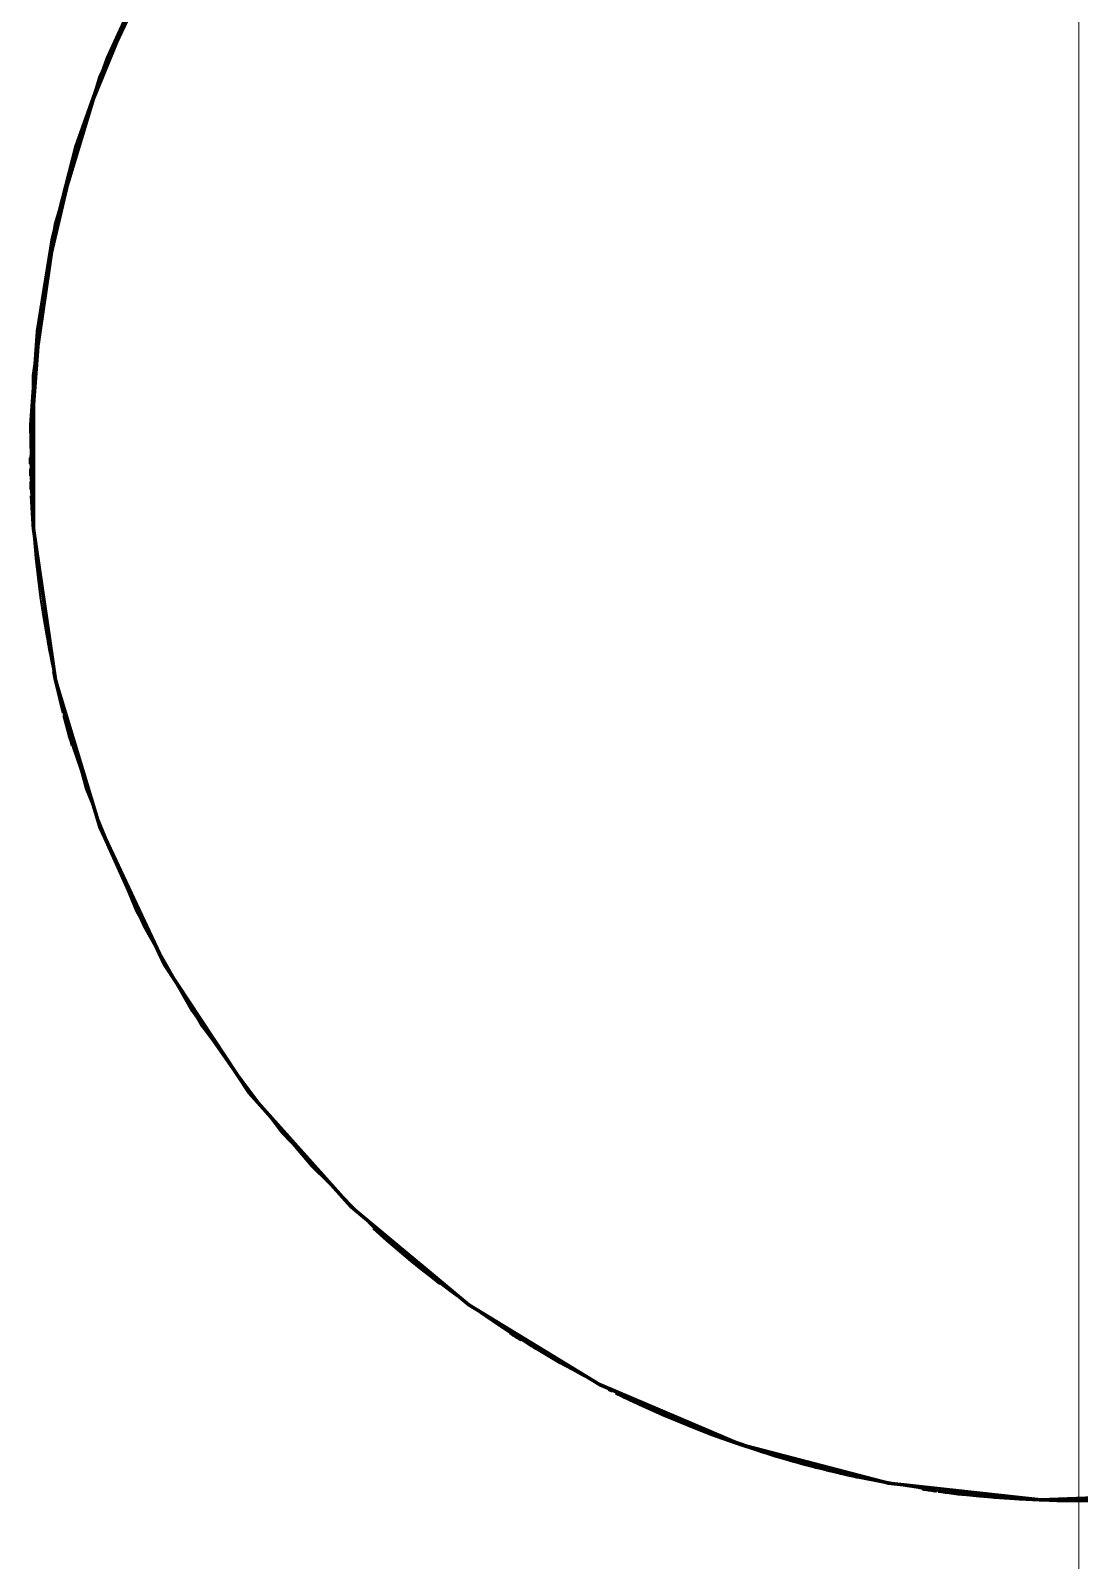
# Model space of a CAD drawing. Header units: millimetres. Extents: x 0 to 2208, y 0 to 420.
# Drawn here: x 189.127 to 189.827, y 176.395 to 177.417 of the extents above; entities that cross this region are included whole.
import ezdxf

# ---------------------------------------------------------------- set-up
doc = ezdxf.new("R2010")
doc.units = ezdxf.units.MM
doc.linetypes.add('IRAM-E-TRAZOS', pattern=[5, 4, -1])
doc.linetypes.add('IRAM-F-TRAZO-PUNTO', pattern=[20, 15, -2, 1, -2])
for name, color, linetype, lineweight in [('01-VISIBLE', 7, 'CONTINUOUS', 70), ('02-OCULTA', 4, 'IRAM-E-TRAZOS', 35), ('03-EJE', 1, 'IRAM-F-TRAZO-PUNTO', 18)]:
    doc.layers.add(name, color=color, linetype=linetype, lineweight=lineweight)

msp = doc.modelspace()

# ---------------------------------------------------------------- linework, layer by layer
at = {"layer": '01-VISIBLE'}
for points in [[(189.2166, 177.4777), (189.1732, 177.3852), (189.1437, 177.2873), (189.1289, 177.1862), (189.1289, 177.084), (189.1437, 176.9829), (189.1732, 176.885), (189.2166, 176.7925), (189.273, 176.7073), (189.3411, 176.6312), (189.4197, 176.5658), (189.5069, 176.5126), (189.601, 176.4726), (189.6999, 176.4467), (189.8014, 176.4356), (189.9036, 176.4393)], [(189.1284, 177.0904), (189.1272, 177.1532), (189.1317, 177.216), (189.1417, 177.278), (189.1573, 177.3389), (189.1783, 177.3982), (189.2045, 177.4553)], [(189.127, 177.1274), (189.127, 177.1281), (189.127, 177.1288), (189.127, 177.1294), (189.127, 177.1301), (189.127, 177.1308), (189.127, 177.1314)], [(189.1272, 177.1194), (189.1272, 177.1201), (189.1271, 177.1209), (189.1271, 177.1217), (189.1271, 177.1224), (189.1271, 177.1232), (189.1271, 177.124)], [(189.1274, 177.1102), (189.1274, 177.1111), (189.1274, 177.112), (189.1274, 177.1129), (189.1273, 177.1138), (189.1273, 177.1147), (189.1273, 177.1156)], [(189.1289, 177.0833), (189.1287, 177.087), (189.1284, 177.0908), (189.1282, 177.0946), (189.128, 177.0983), (189.1278, 177.1021), (189.1276, 177.1059)], [(189.1378, 177.0125), (189.1378, 177.0125), (189.1378, 177.0125), (189.1378, 177.0125), (189.1378, 177.0125), (189.1378, 177.0125), (189.1378, 177.0125)], [(189.1399, 177.0014), (189.1399, 177.0014), (189.1399, 177.0014), (189.1399, 177.0014), (189.1399, 177.0014), (189.1399, 177.0014), (189.1399, 177.0014)], [(189.1402, 176.9998), (189.1402, 176.9998), (189.1402, 176.9998), (189.1402, 176.9998), (189.1402, 176.9998), (189.1402, 176.9998), (189.1402, 176.9998)], [(189.149, 176.961), (189.1478, 176.9656), (189.1467, 176.9702), (189.1456, 176.9748), (189.1445, 176.9794), (189.1435, 176.984), (189.1425, 176.9887)], [(189.155, 176.9393), (189.154, 176.9426), (189.153, 176.9459), (189.1521, 176.9493), (189.1512, 176.9526), (189.1503, 176.9559), (189.1494, 176.9593)], [(189.3828, 176.5941), (189.3782, 176.5979), (189.3738, 176.6016), (189.3693, 176.6055), (189.3649, 176.6093), (189.3605, 176.6132), (189.3561, 176.6171)], [(189.4006, 176.58), (189.3938, 176.5853), (189.3871, 176.5906), (189.3804, 176.596), (189.3739, 176.6016), (189.3674, 176.6072), (189.3609, 176.6128)], [(189.4545, 176.5424), (189.4532, 176.5432), (189.452, 176.544), (189.4508, 176.5448), (189.4495, 176.5456), (189.4483, 176.5464), (189.447, 176.5472)], [(189.4547, 176.5423), (189.4547, 176.5423), (189.4547, 176.5423), (189.4546, 176.5424), (189.4546, 176.5424), (189.4546, 176.5424), (189.4546, 176.5424)], [(189.4558, 176.5416), (189.4558, 176.5416), (189.4558, 176.5416), (189.4558, 176.5416), (189.4558, 176.5416), (189.4558, 176.5416), (189.4558, 176.5416)], [(189.456, 176.5415), (189.456, 176.5415), (189.456, 176.5415), (189.456, 176.5415), (189.456, 176.5415), (189.456, 176.5415), (189.456, 176.5415)], [(189.4645, 176.5363), (189.4645, 176.5363), (189.4645, 176.5363), (189.4645, 176.5363), (189.4645, 176.5363), (189.4645, 176.5363), (189.4645, 176.5363)], [(189.465, 176.536), (189.465, 176.536), (189.465, 176.536), (189.465, 176.536), (189.465, 176.536), (189.465, 176.536), (189.465, 176.536)], [(189.515, 176.5085), (189.5146, 176.5087), (189.5143, 176.5088), (189.514, 176.509), (189.5136, 176.5092), (189.5133, 176.5093), (189.5129, 176.5095)], [(189.5152, 176.5084), (189.5152, 176.5084), (189.5152, 176.5084), (189.5151, 176.5084), (189.5151, 176.5084), (189.5151, 176.5084), (189.515, 176.5085)], [(189.5158, 176.5081), (189.5158, 176.5081), (189.5158, 176.5081), (189.5158, 176.5081), (189.5158, 176.5081), (189.5158, 176.5081), (189.5158, 176.5081)], [(189.5164, 176.5078), (189.5164, 176.5078), (189.5164, 176.5078), (189.5164, 176.5078), (189.5164, 176.5078), (189.5164, 176.5078), (189.5164, 176.5078)], [(189.517, 176.5075), (189.517, 176.5075), (189.517, 176.5075), (189.517, 176.5075), (189.517, 176.5075), (189.517, 176.5075), (189.517, 176.5075)], [(189.5176, 176.5072), (189.5176, 176.5072), (189.5176, 176.5072), (189.5176, 176.5072), (189.5176, 176.5072), (189.5176, 176.5072), (189.5176, 176.5072)], [(189.6143, 176.4682), (189.5979, 176.4737), (189.5815, 176.4795), (189.5654, 176.4858), (189.5493, 176.4925), (189.5335, 176.4996), (189.5178, 176.5071)], [(189.5197, 176.5062), (189.5197, 176.5062), (189.5197, 176.5062), (189.5197, 176.5062), (189.5197, 176.5062), (189.5197, 176.5062), (189.5197, 176.5062)], [(189.5202, 176.5059), (189.5202, 176.5059), (189.5202, 176.5059), (189.5202, 176.5059), (189.5202, 176.5059), (189.5202, 176.5059), (189.5202, 176.5059)], [(189.5208, 176.5056), (189.5208, 176.5056), (189.5208, 176.5056), (189.5208, 176.5056), (189.5208, 176.5056), (189.5208, 176.5056), (189.5208, 176.5056)], [(189.5218, 176.5051), (189.5218, 176.5051), (189.5218, 176.5051), (189.5218, 176.5051), (189.5218, 176.5051), (189.5218, 176.5051), (189.5218, 176.5051)], [(189.5254, 176.5034), (189.5249, 176.5037), (189.5243, 176.5039), (189.5237, 176.5042), (189.5231, 176.5045), (189.5226, 176.5048), (189.522, 176.505)], [(189.703, 176.4462), (189.6728, 176.4523), (189.643, 176.4597), (189.6135, 176.4685), (189.5844, 176.4785), (189.5558, 176.4898), (189.5277, 176.5023)], [(189.6467, 176.4587), (189.6413, 176.4602), (189.6359, 176.4617), (189.6306, 176.4632), (189.6252, 176.4648), (189.6198, 176.4665), (189.6145, 176.4681)], [(189.6512, 176.4575), (189.6509, 176.4576), (189.6507, 176.4577), (189.6504, 176.4577), (189.6501, 176.4578), (189.6498, 176.4579), (189.6495, 176.458)], [(189.653, 176.4571), (189.6527, 176.4571), (189.6524, 176.4572), (189.6521, 176.4573), (189.6518, 176.4574), (189.6515, 176.4574), (189.6512, 176.4575)], [(189.6601, 176.4553), (189.6598, 176.4553), (189.6595, 176.4554), (189.6593, 176.4555), (189.659, 176.4556), (189.6587, 176.4556), (189.6584, 176.4557)], [(189.6607, 176.4551), (189.6606, 176.4552), (189.6605, 176.4552), (189.6604, 176.4552), (189.6603, 176.4552), (189.6602, 176.4552), (189.6602, 176.4553)], [(189.6681, 176.4534), (189.668, 176.4534), (189.6679, 176.4534), (189.6678, 176.4534), (189.6677, 176.4535), (189.6676, 176.4535), (189.6675, 176.4535)], [(189.6794, 176.4508), (189.6792, 176.4509), (189.6791, 176.4509), (189.6789, 176.4509), (189.6787, 176.451), (189.6786, 176.451), (189.6784, 176.4511)], [(189.722, 176.443), (189.722, 176.443), (189.722, 176.443), (189.722, 176.443), (189.722, 176.443), (189.722, 176.443), (189.722, 176.443)], [(189.7242, 176.4427), (189.724, 176.4427), (189.7237, 176.4428), (189.7235, 176.4428), (189.7232, 176.4428), (189.7229, 176.4429), (189.7227, 176.4429)], [(189.7239, 176.4427), (189.7239, 176.4427), (189.7239, 176.4427), (189.7239, 176.4427), (189.7239, 176.4427), (189.7239, 176.4427), (189.7239, 176.4427)], [(189.7258, 176.4425), (189.7255, 176.4425), (189.7252, 176.4425), (189.725, 176.4426), (189.7247, 176.4426), (189.7245, 176.4426), (189.7242, 176.4427)], [(189.7311, 176.4417), (189.73, 176.4418), (189.7289, 176.442), (189.7277, 176.4422), (189.7266, 176.4423), (189.7255, 176.4425), (189.7243, 176.4427)], [(189.7276, 176.4422), (189.7276, 176.4422), (189.7276, 176.4422), (189.7276, 176.4422), (189.7276, 176.4422), (189.7276, 176.4422), (189.7276, 176.4422)], [(189.7294, 176.4419), (189.7294, 176.4419), (189.7294, 176.4419), (189.7294, 176.4419), (189.7294, 176.4419), (189.7294, 176.4419), (189.7294, 176.4419)], [(189.732, 176.4416), (189.7318, 176.4416), (189.7317, 176.4416), (189.7316, 176.4416), (189.7315, 176.4416), (189.7314, 176.4417), (189.7312, 176.4417)], [(189.7312, 176.4417), (189.7312, 176.4417), (189.7312, 176.4417), (189.7312, 176.4417), (189.7312, 176.4417), (189.7312, 176.4417), (189.7312, 176.4417)], [(189.7477, 176.4396), (189.7453, 176.4399), (189.7428, 176.4402), (189.7404, 176.4405), (189.7379, 176.4408), (189.7355, 176.4411), (189.733, 176.4414)], [(189.7331, 176.4414), (189.7331, 176.4414), (189.7331, 176.4414), (189.7331, 176.4414), (189.7331, 176.4414), (189.7331, 176.4414), (189.7331, 176.4414)], [(189.7343, 176.4413), (189.7343, 176.4413), (189.7343, 176.4413), (189.7343, 176.4413), (189.7343, 176.4413), (189.7343, 176.4413), (189.7343, 176.4413)], [(189.7355, 176.4411), (189.7355, 176.4411), (189.7355, 176.4411), (189.7355, 176.4411), (189.7355, 176.4411), (189.7355, 176.4411), (189.7355, 176.4411)], [(189.7367, 176.4409), (189.7367, 176.4409), (189.7367, 176.4409), (189.7367, 176.4409), (189.7367, 176.4409), (189.7367, 176.4409), (189.7367, 176.4409)], [(189.7379, 176.4408), (189.7379, 176.4408), (189.7379, 176.4408), (189.7379, 176.4408), (189.7379, 176.4408), (189.7379, 176.4408), (189.7379, 176.4408)], [(189.739, 176.4406), (189.739, 176.4406), (189.739, 176.4406), (189.739, 176.4406), (189.739, 176.4406), (189.739, 176.4406), (189.739, 176.4406)], [(189.7402, 176.4405), (189.7402, 176.4405), (189.7402, 176.4405), (189.7402, 176.4405), (189.7402, 176.4405), (189.7402, 176.4405), (189.7402, 176.4405)], [(189.7414, 176.4403), (189.7414, 176.4403), (189.7414, 176.4403), (189.7414, 176.4403), (189.7414, 176.4403), (189.7414, 176.4403), (189.7414, 176.4403)], [(189.7435, 176.4401), (189.7432, 176.4401), (189.7429, 176.4402), (189.7426, 176.4402), (189.7423, 176.4402), (189.742, 176.4403), (189.7417, 176.4403)], [(189.7455, 176.4399), (189.7452, 176.4399), (189.7449, 176.4399), (189.7446, 176.44), (189.7443, 176.44), (189.744, 176.44), (189.7437, 176.4401)], [(189.7499, 176.4394), (189.7492, 176.4394), (189.7485, 176.4395), (189.7478, 176.4396), (189.7471, 176.4397), (189.7465, 176.4397), (189.7458, 176.4398)], [(189.827, 176.4351), (189.8138, 176.4352), (189.8005, 176.4356), (189.7873, 176.4362), (189.7741, 176.4371), (189.7609, 176.4382), (189.7478, 176.4396)], [(189.7713, 176.4373), (189.7712, 176.4373), (189.771, 176.4373), (189.7709, 176.4373), (189.7708, 176.4374), (189.7707, 176.4374), (189.7706, 176.4374)], [(189.827, 176.4351), (189.8241, 176.4351), (189.8212, 176.4351), (189.8182, 176.4352), (189.8153, 176.4352), (189.8124, 176.4352), (189.8095, 176.4353)], [(189.8278, 176.4351), (189.8276, 176.4351), (189.8275, 176.4351), (189.8274, 176.4351), (189.8273, 176.4351), (189.8271, 176.4351), (189.827, 176.4351)], [(189.8333, 176.4351), (189.8322, 176.4351), (189.8312, 176.4351), (189.8301, 176.4351), (189.8291, 176.4351), (189.828, 176.4351), (189.827, 176.4351)]]:
    msp.add_lwpolyline(points, dxfattribs=at)
at = {"layer": '02-OCULTA'}
for points in [[(189.127, 177.1314), (189.1351, 177.2412), (189.1603, 177.3484), (189.202, 177.4503), (189.2591, 177.5444), (189.3303, 177.6284), (189.4138, 177.7001), (189.5075, 177.7579), (189.6091, 177.8003)], [(189.2166, 177.4777), (189.1732, 177.3852), (189.1438, 177.2873), (189.1289, 177.1862), (189.1289, 177.084), (189.1437, 176.9829), (189.1732, 176.8851), (189.2166, 176.7925), (189.2729, 176.7073), (189.3411, 176.6312), (189.4197, 176.5658), (189.5069, 176.5126), (189.601, 176.4726), (189.6998, 176.4467), (189.8014, 176.4356), (189.9035, 176.4393)], [(189.1271, 177.124), (189.1271, 177.1246), (189.1271, 177.1251), (189.1271, 177.1257), (189.1271, 177.1263), (189.127, 177.1268), (189.127, 177.1274)], [(189.1273, 177.1156), (189.1273, 177.1162), (189.1272, 177.1168), (189.1272, 177.1175), (189.1272, 177.1181), (189.1272, 177.1187), (189.1272, 177.1194)], [(189.1276, 177.1059), (189.1276, 177.1066), (189.1276, 177.1073), (189.1275, 177.108), (189.1275, 177.1087), (189.1275, 177.1095), (189.1274, 177.1102)], [(189.1378, 177.0125), (189.1357, 177.0254), (189.1337, 177.0383), (189.132, 177.0513), (189.1306, 177.0643), (189.1294, 177.0773), (189.1284, 177.0904)], [(189.3561, 176.6171), (189.2945, 176.6807), (189.2415, 176.7515), (189.1978, 176.8284), (189.1641, 176.9102), (189.141, 176.9956), (189.1289, 177.0833)], [(189.1399, 177.0014), (189.1395, 177.0032), (189.1392, 177.0051), (189.1388, 177.0069), (189.1385, 177.0088), (189.1382, 177.0106), (189.1378, 177.0125)], [(189.1402, 176.9998), (189.1402, 177), (189.1401, 177.0003), (189.1401, 177.0006), (189.14, 177.0008), (189.1399, 177.0011), (189.1399, 177.0014)], [(189.1425, 176.9887), (189.1421, 176.9905), (189.1417, 176.9924), (189.1413, 176.9942), (189.1409, 176.9961), (189.1406, 176.9979), (189.1402, 176.9998)], [(189.1494, 176.9593), (189.1494, 176.9596), (189.1493, 176.9599), (189.1492, 176.9601), (189.1491, 176.9604), (189.1491, 176.9607), (189.149, 176.961)], [(189.3609, 176.6128), (189.3144, 176.6584), (189.2723, 176.7081), (189.235, 176.7616), (189.2028, 176.8182), (189.1761, 176.8776), (189.155, 176.9393)], [(189.5197, 176.5062), (189.4955, 176.5186), (189.4718, 176.5319), (189.4487, 176.5461), (189.4261, 176.5613), (189.4041, 176.5773), (189.3828, 176.5941)], [(189.447, 176.5472), (189.4391, 176.5524), (189.4313, 176.5577), (189.4235, 176.5631), (189.4158, 176.5686), (189.4081, 176.5743), (189.4006, 176.58)], [(189.4546, 176.5424), (189.4546, 176.5424), (189.4545, 176.5424), (189.4545, 176.5424), (189.4545, 176.5424), (189.4545, 176.5424), (189.4545, 176.5424)], [(189.4558, 176.5416), (189.4556, 176.5417), (189.4554, 176.5419), (189.4552, 176.542), (189.4551, 176.5421), (189.4549, 176.5422), (189.4547, 176.5423)], [(189.456, 176.5415), (189.456, 176.5415), (189.456, 176.5415), (189.4559, 176.5415), (189.4559, 176.5416), (189.4558, 176.5416), (189.4558, 176.5416)], [(189.4645, 176.5363), (189.4631, 176.5371), (189.4616, 176.538), (189.4602, 176.5389), (189.4588, 176.5397), (189.4574, 176.5406), (189.456, 176.5415)], [(189.465, 176.536), (189.4649, 176.536), (189.4648, 176.5361), (189.4647, 176.5361), (189.4646, 176.5362), (189.4645, 176.5362), (189.4645, 176.5363)], [(189.5129, 176.5095), (189.5048, 176.5137), (189.4967, 176.5179), (189.4887, 176.5223), (189.4807, 176.5267), (189.4728, 176.5313), (189.465, 176.536)], [(189.515, 176.5085), (189.515, 176.5085), (189.515, 176.5085), (189.515, 176.5085), (189.515, 176.5085), (189.515, 176.5085), (189.515, 176.5085)], [(189.5158, 176.5081), (189.5157, 176.5081), (189.5156, 176.5082), (189.5155, 176.5082), (189.5154, 176.5083), (189.5153, 176.5083), (189.5152, 176.5084)], [(189.5164, 176.5078), (189.5163, 176.5078), (189.5162, 176.5079), (189.5161, 176.5079), (189.516, 176.508), (189.5159, 176.508), (189.5158, 176.5081)], [(189.517, 176.5075), (189.5169, 176.5075), (189.5168, 176.5076), (189.5167, 176.5076), (189.5166, 176.5077), (189.5165, 176.5077), (189.5164, 176.5078)], [(189.5176, 176.5072), (189.5175, 176.5072), (189.5174, 176.5073), (189.5173, 176.5073), (189.5172, 176.5074), (189.5171, 176.5074), (189.517, 176.5075)], [(189.5178, 176.5071), (189.5178, 176.5071), (189.5178, 176.5071), (189.5177, 176.5071), (189.5177, 176.5071), (189.5177, 176.5071), (189.5176, 176.5072)], [(189.5202, 176.5059), (189.5201, 176.5059), (189.52, 176.506), (189.52, 176.506), (189.5199, 176.5061), (189.5198, 176.5061), (189.5197, 176.5062)], [(189.5208, 176.5056), (189.5207, 176.5057), (189.5206, 176.5057), (189.5205, 176.5058), (189.5204, 176.5058), (189.5203, 176.5059), (189.5202, 176.5059)], [(189.5218, 176.5051), (189.5216, 176.5052), (189.5215, 176.5053), (189.5213, 176.5054), (189.5211, 176.5055), (189.5209, 176.5056), (189.5208, 176.5056)], [(189.522, 176.505), (189.522, 176.5051), (189.5219, 176.5051), (189.5219, 176.5051), (189.5219, 176.5051), (189.5219, 176.5051), (189.5218, 176.5051)], [(189.5277, 176.5023), (189.5273, 176.5025), (189.5269, 176.5027), (189.5266, 176.5028), (189.5262, 176.503), (189.5258, 176.5032), (189.5254, 176.5034)], [(189.6145, 176.4681), (189.6145, 176.4681), (189.6144, 176.4681), (189.6144, 176.4682), (189.6144, 176.4682), (189.6144, 176.4682), (189.6143, 176.4682)], [(189.6495, 176.458), (189.649, 176.4581), (189.6486, 176.4582), (189.6481, 176.4583), (189.6477, 176.4585), (189.6472, 176.4586), (189.6467, 176.4587)], [(189.6512, 176.4575), (189.6512, 176.4575), (189.6512, 176.4575), (189.6512, 176.4575), (189.6512, 176.4575), (189.6512, 176.4575), (189.6512, 176.4575)], [(189.6584, 176.4557), (189.6575, 176.4559), (189.6566, 176.4562), (189.6557, 176.4564), (189.6548, 176.4566), (189.6539, 176.4568), (189.653, 176.4571)], [(189.6602, 176.4553), (189.6602, 176.4553), (189.6601, 176.4553), (189.6601, 176.4553), (189.6601, 176.4553), (189.6601, 176.4553), (189.6601, 176.4553)], [(189.6675, 176.4535), (189.6664, 176.4538), (189.6653, 176.454), (189.6641, 176.4543), (189.663, 176.4546), (189.6619, 176.4549), (189.6607, 176.4551)], [(189.6784, 176.4511), (189.6767, 176.4514), (189.675, 176.4518), (189.6732, 176.4522), (189.6715, 176.4526), (189.6698, 176.453), (189.6681, 176.4534)], [(189.7227, 176.4429), (189.7154, 176.444), (189.7082, 176.4452), (189.701, 176.4465), (189.6938, 176.4479), (189.6866, 176.4493), (189.6794, 176.4508)], [(189.722, 176.443), (189.7188, 176.4435), (189.7156, 176.444), (189.7125, 176.4445), (189.7093, 176.4451), (189.7062, 176.4456), (189.703, 176.4462)], [(189.7239, 176.4427), (189.7236, 176.4428), (189.7233, 176.4428), (189.723, 176.4429), (189.7226, 176.4429), (189.7223, 176.443), (189.722, 176.443)], [(189.7242, 176.4427), (189.7242, 176.4427), (189.7241, 176.4427), (189.7241, 176.4427), (189.724, 176.4427), (189.724, 176.4427), (189.7239, 176.4427)], [(189.7243, 176.4427), (189.7243, 176.4427), (189.7243, 176.4427), (189.7243, 176.4427), (189.7243, 176.4427), (189.7243, 176.4427), (189.7242, 176.4427)], [(189.7276, 176.4422), (189.7273, 176.4422), (189.727, 176.4423), (189.7267, 176.4423), (189.7264, 176.4424), (189.7261, 176.4424), (189.7258, 176.4425)], [(189.7294, 176.4419), (189.7291, 176.442), (189.7288, 176.442), (189.7285, 176.4421), (189.7282, 176.4421), (189.7279, 176.4422), (189.7276, 176.4422)], [(189.7312, 176.4417), (189.7309, 176.4417), (189.7306, 176.4418), (189.7303, 176.4418), (189.73, 176.4419), (189.7297, 176.4419), (189.7294, 176.4419)], [(189.7312, 176.4417), (189.7312, 176.4417), (189.7312, 176.4417), (189.7312, 176.4417), (189.7312, 176.4417), (189.7312, 176.4417), (189.7311, 176.4417)], [(189.733, 176.4414), (189.7327, 176.4415), (189.7324, 176.4415), (189.7321, 176.4416), (189.7318, 176.4416), (189.7315, 176.4416), (189.7312, 176.4417)], [(189.7331, 176.4414), (189.7329, 176.4414), (189.7327, 176.4415), (189.7326, 176.4415), (189.7324, 176.4415), (189.7322, 176.4415), (189.732, 176.4416)], [(189.7343, 176.4413), (189.7341, 176.4413), (189.7339, 176.4413), (189.7337, 176.4413), (189.7335, 176.4414), (189.7333, 176.4414), (189.7331, 176.4414)], [(189.7355, 176.4411), (189.7353, 176.4411), (189.7351, 176.4412), (189.7349, 176.4412), (189.7347, 176.4412), (189.7345, 176.4412), (189.7343, 176.4413)], [(189.7367, 176.4409), (189.7365, 176.441), (189.7363, 176.441), (189.7361, 176.441), (189.7359, 176.441), (189.7357, 176.4411), (189.7355, 176.4411)], [(189.7379, 176.4408), (189.7377, 176.4408), (189.7375, 176.4408), (189.7373, 176.4409), (189.7371, 176.4409), (189.7369, 176.4409), (189.7367, 176.4409)], [(189.739, 176.4406), (189.7389, 176.4407), (189.7387, 176.4407), (189.7385, 176.4407), (189.7383, 176.4407), (189.7381, 176.4408), (189.7379, 176.4408)], [(189.7402, 176.4405), (189.74, 176.4405), (189.7398, 176.4405), (189.7396, 176.4406), (189.7394, 176.4406), (189.7392, 176.4406), (189.739, 176.4406)], [(189.7414, 176.4403), (189.7412, 176.4404), (189.741, 176.4404), (189.7408, 176.4404), (189.7406, 176.4404), (189.7404, 176.4405), (189.7402, 176.4405)], [(189.7417, 176.4403), (189.7416, 176.4403), (189.7416, 176.4403), (189.7415, 176.4403), (189.7415, 176.4403), (189.7415, 176.4403), (189.7414, 176.4403)], [(189.7437, 176.4401), (189.7437, 176.4401), (189.7436, 176.4401), (189.7436, 176.4401), (189.7436, 176.4401), (189.7435, 176.4401), (189.7435, 176.4401)], [(189.7458, 176.4398), (189.7457, 176.4398), (189.7457, 176.4398), (189.7457, 176.4398), (189.7456, 176.4398), (189.7456, 176.4398), (189.7455, 176.4399)], [(189.7478, 176.4396), (189.7477, 176.4396), (189.7477, 176.4396), (189.7477, 176.4396), (189.7477, 176.4396), (189.7477, 176.4396), (189.7477, 176.4396)], [(189.7706, 176.4374), (189.7671, 176.4377), (189.7637, 176.438), (189.7602, 176.4383), (189.7568, 176.4386), (189.7534, 176.439), (189.7499, 176.4394)], [(189.8095, 176.4353), (189.8031, 176.4355), (189.7967, 176.4357), (189.7904, 176.4361), (189.784, 176.4364), (189.7776, 176.4368), (189.7713, 176.4373)]]:
    msp.add_lwpolyline(points, dxfattribs=at)
at = {"layer": '03-EJE'}
msp.add_line((189.827, 123.5351), (189.827, 242.7923), dxfattribs=at)

doc.saveas('drawing.dxf')
